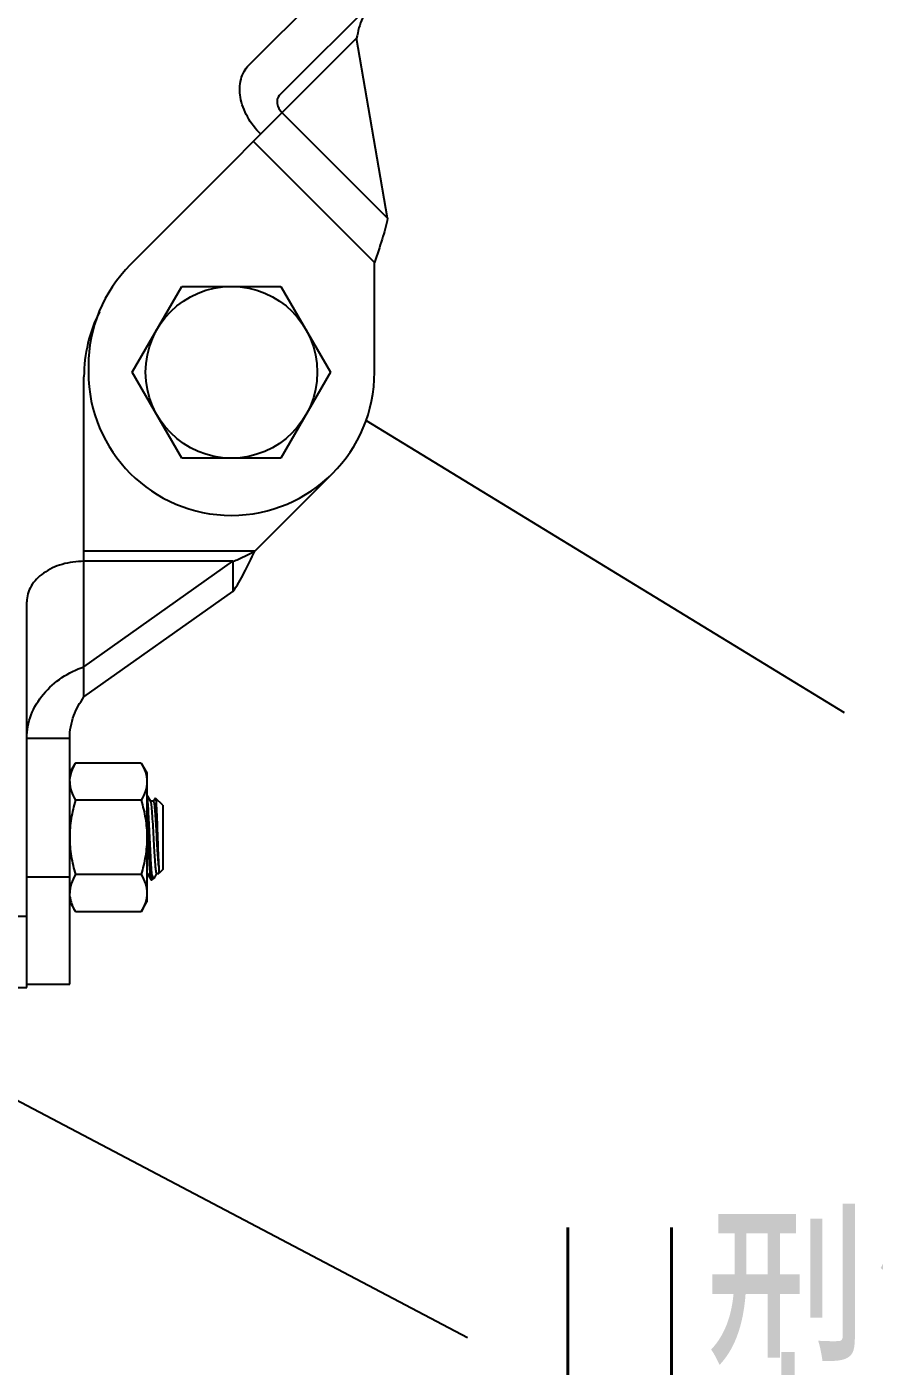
# Model space of a CAD drawing. Extents: x 27938 to 1507990, y 110129 to 923079.
# Drawn here: x 477302 to 478678, y 378027 to 380201 of the extents above; entities that cross this region are included whole.
import ezdxf

# ---------------------------------------------------------------- set-up
doc = ezdxf.new("R2010")
doc.units = 0
doc.header["$LTSCALE"] = 1000
doc.header["$MEASUREMENT"] = 0
doc.layers.add('W_DIM', color=4, linetype='Continuous')
doc.styles.get("Standard").update_dxf_attribs({"font": 'gbenor.shx', "bigfont": 'gbcbig.shx'})
doc.styles.add('wwp100', font='txt.shx', dxfattribs={"width": 0.7, "height": 400, "bigfont": 'hztxt.shx'})
doc.dimstyles.get("Standard").update_dxf_attribs({"dimtxt": 0.18, "dimasz": 0.18, "dimexe": 0.18, "dimexo": 0.0625, "dimgap": 0.09, "dimtad": 0, "dimtih": 1, "dimtoh": 1, "dimdec": 4, "dimzin": 0, "dimdsep": 46, "dimtxsty": 'Standard', "dimcen": 0.09, "dimadec": 0, "dimazin": 0, "dimtfac": 1, "dimtdec": 4, "dimtofl": 0, "dimtmove": 0, "dimatfit": 3, "dimfxl": 1, "dimtolj": 1, "dimtzin": 0, "dimarcsym": 0})

msp = doc.modelspace()

# ---------------------------------------------------------------- linework, layer by layer
at = {"linetype": 'Continuous'}
for p, q in [((477662.8, 380139), (477833.2, 380309.4)), ((477712, 380089.7), (477882.5, 380260.1)), ((477470.1, 379814.9), (477837.8, 380182.6)), ((477888, 379890.5), (477837.8, 380182.6)), ((477888, 379890.5), (477716.9, 380061.6)), ((477670.4, 380015.2), (477866.7, 379818.8)), ((477866.7, 379640.5), (477866.7, 379818.8)), ((477473.4, 379640.5), (477553.9, 379779.9)), ((477553.9, 379779.9), (477714.9, 379779.9)), ((477714.9, 379779.9), (477795.4, 379640.5)), ((477402.1, 379650.6), (477402.1, 379640.5)), ((477394.9, 379113.3), (477394.9, 379633.3)), ((477553.9, 379501.1), (477473.4, 379640.5)), ((477795.4, 379640.5), (477714.9, 379501.1)), ((477714.9, 379501.1), (477553.9, 379501.1)), ((477672.5, 379350.1), (477798.7, 379476.2)), ((477672.5, 379350.1), (477394.9, 379350.1)), ((477636.9, 379333.6), (477394.9, 379333.6)), ((477394.9, 379162.5), (477636.9, 379333.6)), ((477636.9, 379333.6), (477636.9, 379284.4)), ((477394.9, 379113.3), (477636.9, 379284.4)), ((477302, 378641.5), (477302, 379267.9)), ((477302, 379046.4), (477371.7, 379046.4)), ((477371.7, 378647.3), (477371.7, 379046.4)), ((477371.7, 378990), (477381, 379006.1)), ((477487.8, 379006.1), (477381, 379006.1)), ((477487.8, 379006.1), (477497.1, 378990)), ((477497.1, 378990), (477497.1, 378780.9)), ((477503.4, 378943.8), (477497.1, 378954.7)), ((477487.8, 378945.8), (477381, 378945.8)), ((477508.1, 378944.1), (477503.1, 378944.1)), ((477510.9, 378949.2), (477508, 378944.2)), ((477510.9, 378949.2), (477511.1, 378949.3)), ((477522.7, 378937.7), (477511.1, 378949.3)), ((477522.7, 378937.7), (477522.7, 378833.2)), ((477487.8, 378825.1), (477381, 378825.1)), ((477497.1, 378826.8), (477498, 378826.8)), ((477497.7, 378827.1), (477497.5, 378827.4)), ((477497.7, 378827.1), (477504.1, 378816)), ((477505.3, 378815.8), (477505.3, 378824.6)), ((477509.8, 378820.5), (477513.4, 378826.8)), ((477513.3, 378826.8), (477516.3, 378826.8)), ((477516.3, 378837.9), (477516.3, 378826.8)), ((477522.7, 378833.2), (477516.3, 378826.8)), ((477302, 378821.6), (477371.7, 378821.6)), ((477504.4, 378815.8), (477504.1, 378816)), ((477505.3, 378815.8), (477504.4, 378815.8)), ((477509.1, 378819.7), (477505.3, 378815.8)), ((477509.1, 378819.7), (477509.8, 378820.5)), ((477371.7, 378780.9), (477381, 378764.8)), ((477487.8, 378764.8), (477497.1, 378780.9)), ((477232.3, 378757.7), (477302, 378757.7)), ((477487.8, 378764.8), (477381, 378764.8)), ((477232.3, 378641.5), (477302, 378641.5)), ((477302, 378647.3), (477371.7, 378647.3))]:
    msp.add_line(p, q, dxfattribs=at)
msp.add_circle((477634.4, 379640.5), 139.4, dxfattribs=at)
for centre, radius, start, end in [((477634.4, 379650.6), 232.3, 135, 180), ((477627.2, 379633.3), 232.3, 152.9997, 180), ((477634.4, 379640.5), 232.3, 180, 0), ((477418.6, 378975.8), 47, 172.5984, 173.3691), ((477501.9, 378829.1), 4.7, 198.4953, 200.8866), ((477418.6, 378795.1), 47, 186.6309, 187.4031)]:
    msp.add_arc(centre, radius, start, end, dxfattribs=at)
for points, knots in [([(477868.7, 380246.3), (477859.9, 380237.5), (477846.1, 380217.2), (477839.7, 380193.9), (477837.8, 380182.6)], [0, 0, 0, 0, 0.522516, 1, 1, 1, 1]), ([(477682, 380026.8), (477673.5, 380035.3), (477659.3, 380053.9), (477647.5, 380085.1), (477647.4, 380115.6), (477656.6, 380132.8), (477662.8, 380139)], [0, 0, 0, 0, 0.287971, 0.555344, 0.790532, 1, 1, 1, 1]), ([(477712, 380089.7), (477708.9, 380086.5), (477706.9, 380074.7), (477712.8, 380065.7), (477716.9, 380061.6)], [0, 0, 0, 0, 0.440241, 1, 1, 1, 1]), ([(477888, 379890.5), (477885.9, 379879), (477879.1, 379855), (477871, 379831.4), (477866.7, 379818.8)], [0, 0, 0, 0, 0.468219, 1, 1, 1, 1]), ([(477636.9, 379333.6), (477639.9, 379334.7), (477652.1, 379339.6), (477663.7, 379345.6), (477672.5, 379350.1)], [0, 0, 0, 0, 0.244001, 1, 1, 1, 1]), ([(477636.9, 379284.4), (477643.5, 379294), (477655.8, 379315.8), (477666.7, 379338.2), (477672.5, 379350.1)], [0, 0, 0, 0, 0.468219, 1, 1, 1, 1]), ([(477394.9, 379333.6), (477382.9, 379333.6), (477359.7, 379330.5), (477329.3, 379316.8), (477307.6, 379295.3), (477302, 379276.6), (477302, 379267.9)], [0, 0, 0, 0, 0.287969, 0.555344, 0.790533, 1, 1, 1, 1]), ([(477302, 379046.4), (477302, 379059.2), (477307, 379085.4), (477334.6, 379130.9), (477369.9, 379153.9), (477394.9, 379162.5)], [0, 0, 0, 0, 0.244342, 0.495326, 1, 1, 1, 1]), ([(477371.7, 379046.4), (477371.7, 379058.9), (477376.3, 379083), (477388.2, 379104), (477394.9, 379113.3)], [0, 0, 0, 0, 0.522516, 1, 1, 1, 1]), ([(477381, 379006.1), (477379.9, 379004.2), (477375.8, 378996.6), (477372.9, 378988.2), (477372.1, 378981.9)], [0, 0, 0, 0, 0.26074, 1, 1, 1, 1]), ([(477487.8, 379006.1), (477490.5, 379001.4), (477495.2, 378991.8), (477497.1, 378981.1), (477497.1, 378976)], [0, 0, 0, 0, 0.514931, 1, 1, 1, 1]), ([(477371.7, 378976), (477371.7, 378970.8), (477373.6, 378960.2), (477378.3, 378950.5), (477381, 378945.8)], [0, 0, 0, 0, 0.485069, 1, 1, 1, 1]), ([(477497.1, 378976), (477497.1, 378970.8), (477495.2, 378960.2), (477490.5, 378950.5), (477487.8, 378945.8)], [0, 0, 0, 0, 0.485069, 1, 1, 1, 1]), ([(477505.3, 378824.6), (477504.3, 378835.1), (477503.4, 378852.6), (477502.2, 378877.4), (477501.2, 378898.5), (477500.2, 378918.3), (477499.4, 378934.9), (477498.3, 378946.6), (477497.9, 378952.8), (477497.1, 378954.7)], [0, 0, 0, 0, 0.242677, 0.403766, 0.571084, 0.728325, 0.86011, 0.953625, 1, 1, 1, 1]), ([(477381, 378945.8), (477378.2, 378936), (477373.5, 378916.1), (477371.7, 378895.7), (477371.7, 378885.5)], [0, 0, 0, 0, 0.500104, 1, 1, 1, 1]), ([(477487.8, 378945.8), (477490.6, 378936), (477495.3, 378916.1), (477497.1, 378895.7), (477497.1, 378885.5)], [0, 0, 0, 0, 0.500104, 1, 1, 1, 1]), ([(477503.7, 378943.1), (477503.7, 378943.2), (477503.6, 378943.5), (477503.5, 378943.7), (477503.4, 378943.8)], [0, 0, 0, 0, 0.571751, 1, 1, 1, 1]), ([(477513.3, 378826.8), (477512.9, 378826.8), (477512.5, 378828.7), (477511.9, 378831.2), (477511.4, 378836.2), (477510.8, 378842.5), (477510.2, 378850.4), (477509.4, 378863), (477508.5, 378880.1), (477507.3, 378900.6), (477506.3, 378919), (477505.1, 378932.9), (477504.5, 378940.5), (477503.7, 378943.1)], [0, 0, 0, 0, 0.00993, 0.035692, 0.077147, 0.133012, 0.201431, 0.280113, 0.457397, 0.641103, 0.8066, 0.931746, 1, 1, 1, 1]), ([(477516.3, 378837.9), (477515.4, 378847.7), (477514.5, 378863.5), (477513.2, 378885.4), (477512.3, 378902.9), (477511.4, 378916.8), (477510.7, 378926.6), (477510.2, 378932.5), (477509.8, 378937.2), (477509.3, 378940.9), (477508.8, 378942.8), (477508.4, 378944.1), (477508.1, 378944.1)], [0, 0, 0, 0, 0.275467, 0.445769, 0.616141, 0.769932, 0.835819, 0.892144, 0.937558, 0.970974, 0.991706, 1, 1, 1, 1]), ([(477511.1, 378949.3), (477511.4, 378949), (477511.5, 378947.7), (477511.9, 378945.4), (477512.1, 378941.5), (477512.6, 378933.9), (477513.1, 378921.9), (477513.7, 378905.3), (477514.3, 378886.9), (477515.1, 378864.3), (477515.7, 378847.9), (477516.3, 378837.9)], [0, 0, 0, 0, 0.009691, 0.032013, 0.066681, 0.112991, 0.236161, 0.390242, 0.560502, 0.730169, 1, 1, 1, 1]), ([(477503.7, 378817.3), (477503.2, 378819.2), (477502.7, 378824.5), (477501.5, 378839.2), (477500.3, 378863.7), (477498.8, 378895.6), (477497.8, 378917.8), (477497.1, 378928.5)], [0, 0, 0, 0, 0.052851, 0.14115, 0.400167, 0.712507, 1, 1, 1, 1]), ([(477371.7, 378885.5), (477371.7, 378875.3), (477373.5, 378854.8), (477378.2, 378834.9), (477381, 378825.1)], [0, 0, 0, 0, 0.499896, 1, 1, 1, 1]), ([(477497.1, 378885.5), (477497.1, 378875.3), (477495.3, 378854.8), (477490.6, 378834.9), (477487.8, 378825.1)], [0, 0, 0, 0, 0.499896, 1, 1, 1, 1]), ([(477381, 378825.1), (477378.3, 378820.4), (477373.6, 378810.7), (477371.7, 378800.1), (477371.7, 378794.9)], [0, 0, 0, 0, 0.514931, 1, 1, 1, 1]), ([(477487.8, 378825.1), (477490.5, 378820.4), (477495.2, 378810.7), (477497.1, 378800.1), (477497.1, 378794.9)], [0, 0, 0, 0, 0.514931, 1, 1, 1, 1]), ([(477505.3, 378824.6), (477505.5, 378823.6), (477506.1, 378822), (477506.9, 378820.1), (477508.1, 378819), (477508.9, 378819.4), (477509.1, 378819.7)], [0, 0, 0, 0, 0.409984, 0.688664, 0.852512, 1, 1, 1, 1]), ([(477372.1, 378789), (477372.3, 378786.9), (477374, 378778.4), (477377.7, 378770.5), (477381, 378764.8)], [0, 0, 0, 0, 0.241319, 1, 1, 1, 1]), ([(477497.1, 378794.9), (477497.1, 378789.8), (477495.2, 378779.1), (477490.5, 378769.5), (477487.8, 378764.8)], [0, 0, 0, 0, 0.485069, 1, 1, 1, 1])]:
    msp.add_open_spline(points, degree=3, knots=knots, dxfattribs=at)
for points in [[(477497.5, 378827.6), (477497.3, 378828), (477497.2, 378828.4), (477497.1, 378828.9)], [(477504.1, 378816), (477503.9, 378816.4), (477503.8, 378816.9), (477503.7, 378817.3)]]:
    msp.add_open_spline(points, degree=3, dxfattribs=at)

# ---------------------------------------------------------------- texts
at = {"layer": 'W_DIM', "color": 7, "style": 'wwp100', "width": 0.7}
msp.add_text('U型管吊架', height=400, dxfattribs=at).set_placement((478133, 377852.3))

# ---------------------------------------------------------------- leaders
for points in [[(477853.1, 379562), (478629.8, 379088.3)], [(477226.5, 378490.3), (478017.9, 378073.6)]]:
    msp.add_leader(points, dimstyle='Standard', override={"dimgap": 20, "dimtad": 0})

doc.saveas('drawing.dxf')
